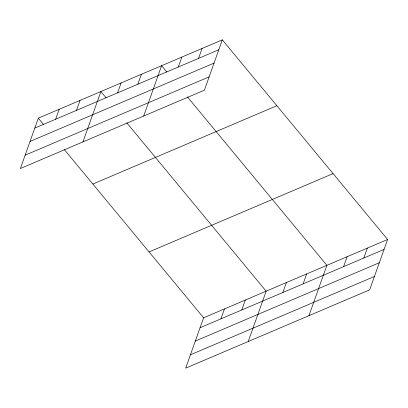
<?xml version="1.0" encoding="UTF-8"?>
<svg xmlns="http://www.w3.org/2000/svg" width="408" height="408" viewBox="0 0 408 408"><rect width="100%" height="100%" fill="white"/><g stroke="black" fill="none" stroke-linecap="round" stroke-linejoin="round"><path stroke-width="0.61" d="M222.324 39.851L38.327 118.172L20.4 168.514L204.398 90.194L222.324 39.851L387.6 239.486L369.673 289.828L185.676 368.149L203.602 317.806L387.6 239.486M55.646 119.218L59.18 109.293M76.5 110.344L80.034 100.419M82.962 141.882L100.883 91.545L106.136 97.889M117.591 92.851L121.125 82.926M137.833 84.237L141.367 74.312M143.677 116.04L161.604 65.698L166.857 72.043M178.311 67.009L181.846 57.084M198.553 58.39L202.082 48.47M220.922 318.852L224.456 308.927M241.776 309.978L245.31 300.053M248.237 341.516L266.159 291.179L126.74 122.772M282.866 292.485L286.401 282.56M303.108 283.871L306.643 273.947M308.953 315.675L326.879 265.333L187.461 96.931M343.587 266.643L347.121 256.719M363.829 258.024L367.358 248.105M34.792 128.097L218.79 49.776M30.044 141.433L214.042 63.113M25.148 155.173L209.146 76.857M92.866 184.049L276.864 105.733M149.063 251.925L333.061 173.609M200.068 327.731L384.066 249.41M195.32 341.068L379.318 262.747M190.424 354.807L374.422 276.491M38.327 118.172L43.58 124.517M64.183 149.404L203.602 317.806"/></g></svg>
